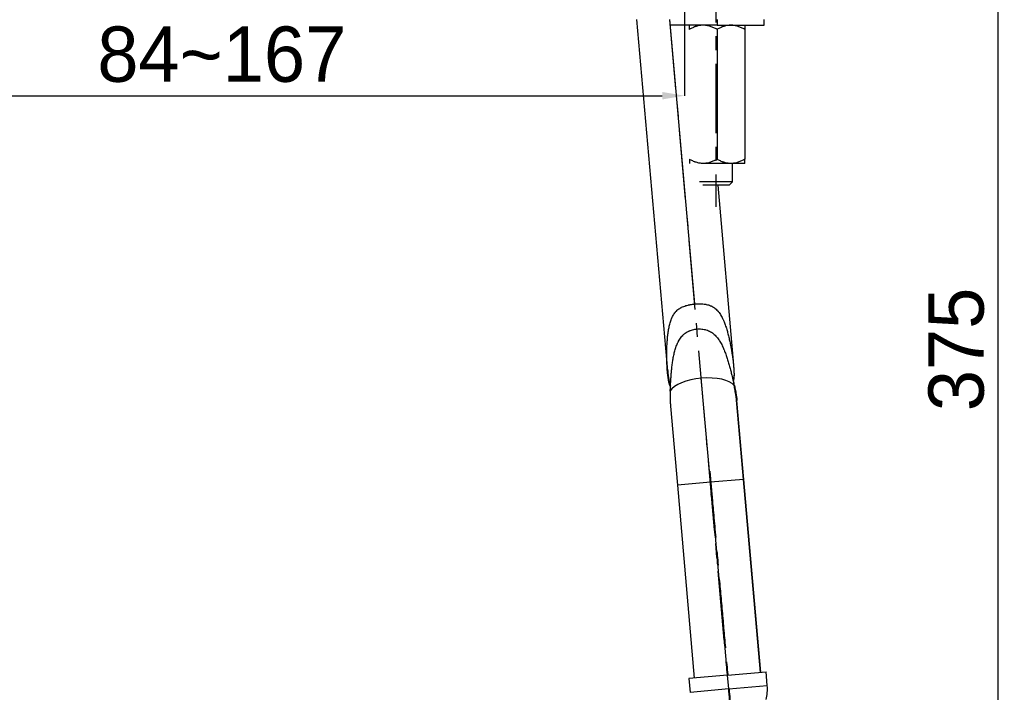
# Model space of a CAD drawing. Extents: x 0 to 790, y 0 to 579.
# Drawn here: x 370.3 to 547.8, y 133.3 to 254.8 of the extents above; entities that cross this region are included whole.
import ezdxf

# ---------------------------------------------------------------- set-up
doc = ezdxf.new("R2010")
doc.units = 0
doc.header["$LTSCALE"] = 10
doc.header["$MEASUREMENT"] = 0
doc.header["$PDMODE"] = 3
doc.header["$PDSIZE"] = -10
doc.linetypes.add('CENTER', pattern=[2, 1.25, -0.25, 0.25, -0.25])
doc.layers.get('0').update_dxf_attribs({"linetype": 'CONTINUOUS'})
doc.layers.get('DEFPOINTS').update_dxf_attribs({"linetype": 'CONTINUOUS'})
doc.layers.add('1', color=7, linetype='CONTINUOUS')
doc.layers.add('BODY', color=7, linetype='CONTINUOUS')
doc.styles.add('Daelim Dimension', font='')
doc.styles.get('Daelim Dimension').set_extended_font_data('나눔고딕')
doc.dimstyles.new('DEFAULT', dxfattribs={"dimscale": 2, "dimtxt": 2, "dimasz": 2, "dimexe": 0, "dimexo": 2, "dimgap": 1, "dimtad": 1, "dimdec": 0, "dimzin": 9, "dimdsep": 46, "dimtxsty": 'Daelim Dimension', "dimcen": 0.5, "dimclrd": 5, "dimclre": 5, "dimclrt": 256, "dimadec": 1, "dimazin": 0, "dimtfac": 1, "dimtdec": 0, "dimtix": 1, "dimtmove": 0, "dimatfit": 3, "dimfxl": 1, "dimtolj": 1, "dimtzin": 1, "dimlwd": 9, "dimlwe": 9, "dimarcsym": 0})

# ---------------------------------------------------------------- blocks, each defined once
blk = doc.blocks.new('*D2')
at = {"color": 5, "lineweight": 9, "ltscale": 0.5, "transparency": 16777216}
for p, q in [((323.24, 294.06), (323.24, 241.09)), ((490.51, 277.64), (490.51, 241.09)), ((327.24, 241.09), (486.51, 241.09))]:
    blk.add_line(p, q, dxfattribs=at)
at = {"color": 5, "ltscale": 0.5, "transparency": 16777216}
for points in [[(327.24, 241.76), (327.24, 240.42), (323.24, 241.09)], [(486.51, 241.76), (486.51, 240.42), (490.51, 241.09)]]:
    blk.add_solid(points, dxfattribs=at)
at = {"layer": 'DEFPOINTS', "color": 0, "ltscale": 0.5, "transparency": 16777216}
for p in [(323.24, 298.06), (490.51, 281.64), (490.51, 241.09)]:
    blk.add_point(p, dxfattribs=at)
at = {"color": 7, "ltscale": 0.5, "transparency": 16777216, "insert": (406.88, 248.53), "char_height": 10, "attachment_point": 5, "style": 'Daelim Dimension'}
blk.add_mtext('\\A1;84~167', dxfattribs=at)
blk = doc.blocks.new('*D1')
at = {"color": 5, "lineweight": 9, "ltscale": 0.5, "transparency": 16777216}
for p, q in [((519.11, 282.64), (547.13, 282.64)), ((547.13, 278.64), (547.13, 111.85)), ((519.11, 107.85), (547.13, 107.85))]:
    blk.add_line(p, q, dxfattribs=at)
at = {"color": 5, "ltscale": 0.5, "transparency": 16777216}
for points in [[(546.46, 278.64), (547.8, 278.64), (547.13, 282.64)], [(546.46, 111.85), (547.8, 111.85), (547.13, 107.85)]]:
    blk.add_solid(points, dxfattribs=at)
at = {"layer": 'DEFPOINTS', "color": 0, "ltscale": 0.5, "transparency": 16777216}
for p in [(515.11, 282.64), (515.11, 107.85), (547.13, 107.85)]:
    blk.add_point(p, dxfattribs=at)
at = {"color": 7, "ltscale": 0.5, "transparency": 16777216, "insert": (539.68, 195.24), "char_height": 10, "attachment_point": 5, "rotation": 90, "style": 'Daelim Dimension'}
blk.add_mtext('\\A1;375', dxfattribs=at)

msp = doc.modelspace()

# ---------------------------------------------------------------- linework, layer by layer
at = {"layer": '1', "color": 7, "linetype": 'Continuous', "lineweight": 18}
for p, q in [((481.87, 254.84), (487.42, 191.36)), ((496.41, 253.84), (487.91, 253.84)), ((496.41, 253.84), (504.91, 253.84)), ((504.91, 253.84), (504.91, 254.84)), ((496.41, 253.07), (496.41, 229.61)), ((501.41, 253.07), (501.41, 229.61)), ((498.91, 228.84), (493.91, 228.84)), ((501.41, 228.84), (498.91, 228.84)), ((499.21, 225.54), (499.21, 228.84)), ((499.21, 225.54), (493.21, 225.54)), ((499.21, 225.54), (498.61, 224.94)), ((498.61, 224.94), (493.81, 224.94)), ((496.53, 224.94), (499.38, 192.39)), ((499.44, 192.39), (496.6, 224.94)), ((487.98, 184.96), (489.23, 170.71)), ((501.19, 171.75), (499.94, 186.04)), ((501.25, 171.76), (500, 186.02)), ((489.23, 170.71), (492.28, 135.84)), ((504.24, 136.88), (501.19, 171.75)), ((504.3, 136.89), (501.25, 171.76)), ((498.29, 136.36), (505.26, 136.97)), ((505.48, 134.48), (505.26, 136.97)), ((498.29, 136.36), (491.32, 135.75)), ((491.32, 135.75), (491.54, 133.26))]:
    msp.add_line(p, q, dxfattribs=at)
at = {"layer": '1', "color": 7, "linetype": 'Continuous', "lineweight": 13}
for p, q in [((492.39, 203.45), (487.89, 254.84)), ((496.41, 254.84), (496.41, 253.84)), ((495.21, 171.23), (493.56, 190.03)), ((495.21, 171.23), (489.23, 170.71)), ((501.19, 171.75), (495.21, 171.23)), ((495.21, 171.23), (498.26, 136.36)), ((501.25, 171.76), (501.19, 171.75)), ((498.51, 133.87), (498.29, 136.36)), ((498.51, 133.87), (491.54, 133.26)), ((498.51, 133.87), (505.48, 134.48)), ((498.73, 131.38), (498.51, 133.87))]:
    msp.add_line(p, q, dxfattribs=at)
at = {"layer": '1', "color": 7, "linetype": 'Continuous', "lineweight": 18}
msp.add_arc((497.51, 133.78), 8, 346.8051, 5, dxfattribs=at)
at = {"layer": '1', "color": 7, "linetype": 'Continuous', "lineweight": 13}
for start_param, end_param in [(4.712389, 6.018344), (3.406434, 4.712389)]:
    msp.add_ellipse((493.78, 187.59), major_axis=(-5.98, -0.52), ratio=0.40909, start_param=start_param, end_param=end_param, dxfattribs=at)
at = {"layer": '1', "color": 7, "linetype": 'Continuous', "lineweight": 18}
for points, knots in [([(491.41, 253.07), (491.41, 253.18), (491.41, 253.28), (491.41, 253.47), (491.41, 253.55), (491.41, 253.69), (491.41, 253.74), (491.41, 253.8), (491.41, 253.81), (491.41, 253.83), (491.41, 253.83), (491.41, 253.84), (491.41, 253.84), (491.41, 253.84)], [0, 0, 0, 0, 0.250175, 0.250175, 0.50035, 0.50035, 0.750526, 0.750526, 0.875613, 0.875613, 0.938157, 0.938157, 1, 1, 1, 1]), ([(493.91, 253.84), (493.69, 253.84), (493.48, 253.82), (493.05, 253.75), (492.84, 253.69), (492.58, 253.61), (492.52, 253.59), (492.42, 253.55), (492.37, 253.53), (492.21, 253.47), (492.11, 253.42), (491.81, 253.28), (491.61, 253.18), (491.41, 253.07)], [0, 0, 0, 0, 0.25, 0.25, 0.5, 0.5, 0.5625, 0.5625, 0.625, 0.625, 0.75, 0.75, 1, 1, 1, 1]), ([(496.41, 253.07), (496.22, 253.18), (496.02, 253.28), (495.62, 253.47), (495.41, 253.55), (495, 253.69), (494.79, 253.74), (494.46, 253.8), (494.35, 253.81), (494.19, 253.83), (494.13, 253.83), (494.02, 253.84), (493.97, 253.84), (493.91, 253.84)], [0, 0, 0, 0, 0.25, 0.25, 0.5, 0.5, 0.75, 0.75, 0.875, 0.875, 0.9375, 0.9375, 1, 1, 1, 1]), ([(498.91, 253.84), (498.69, 253.84), (498.48, 253.82), (498.05, 253.75), (497.84, 253.69), (497.58, 253.61), (497.52, 253.59), (497.42, 253.55), (497.37, 253.53), (497.21, 253.47), (497.11, 253.42), (496.81, 253.28), (496.61, 253.18), (496.41, 253.07)], [0, 0, 0, 0, 0.25, 0.25, 0.5, 0.5, 0.5625, 0.5625, 0.625, 0.625, 0.75, 0.75, 1, 1, 1, 1]), ([(501.41, 253.07), (501.22, 253.18), (501.02, 253.28), (500.62, 253.47), (500.41, 253.55), (500, 253.69), (499.79, 253.74), (499.46, 253.8), (499.35, 253.81), (499.19, 253.83), (499.13, 253.83), (499.02, 253.84), (498.97, 253.84), (498.91, 253.84)], [0, 0, 0, 0, 0.25, 0.25, 0.5, 0.5, 0.75, 0.75, 0.875, 0.875, 0.9375, 0.9375, 1, 1, 1, 1]), ([(501.41, 253.84), (501.41, 253.84), (501.41, 253.82), (501.41, 253.75), (501.41, 253.69), (501.41, 253.61), (501.41, 253.59), (501.41, 253.55), (501.41, 253.53), (501.41, 253.47), (501.41, 253.42), (501.41, 253.28), (501.41, 253.18), (501.41, 253.07)], [0, 0, 0, 0, 0.25, 0.25, 0.5, 0.5, 0.5625, 0.5625, 0.625, 0.625, 0.75, 0.75, 1, 1, 1, 1]), ([(491.41, 229.61), (491.41, 229.5), (491.41, 229.39), (491.41, 229.21), (491.41, 229.13), (491.41, 228.99), (491.41, 228.93), (491.41, 228.88), (491.41, 228.86), (491.41, 228.85), (491.41, 228.84), (491.41, 228.84), (491.41, 228.84), (491.41, 228.84)], [0, 0, 0, 0, 0.250175, 0.250175, 0.50035, 0.50035, 0.750526, 0.750526, 0.875613, 0.875613, 0.938157, 0.938157, 1, 1, 1, 1]), ([(493.91, 228.84), (493.69, 228.84), (493.48, 228.86), (493.05, 228.93), (492.84, 228.99), (492.58, 229.07), (492.52, 229.09), (492.42, 229.13), (492.37, 229.15), (492.21, 229.21), (492.11, 229.25), (491.81, 229.39), (491.61, 229.5), (491.41, 229.61)], [0, 0, 0, 0, 0.25, 0.25, 0.5, 0.5, 0.5625, 0.5625, 0.625, 0.625, 0.75, 0.75, 1, 1, 1, 1]), ([(496.41, 229.61), (496.22, 229.5), (496.02, 229.39), (495.62, 229.21), (495.41, 229.13), (495, 228.99), (494.79, 228.93), (494.46, 228.88), (494.35, 228.86), (494.19, 228.85), (494.13, 228.84), (494.02, 228.84), (493.97, 228.84), (493.91, 228.84)], [0, 0, 0, 0, 0.25, 0.25, 0.5, 0.5, 0.75, 0.75, 0.875, 0.875, 0.9375, 0.9375, 1, 1, 1, 1]), ([(498.91, 228.84), (498.69, 228.84), (498.48, 228.86), (498.05, 228.93), (497.84, 228.99), (497.58, 229.07), (497.52, 229.09), (497.42, 229.13), (497.37, 229.15), (497.21, 229.21), (497.11, 229.25), (496.81, 229.39), (496.61, 229.5), (496.41, 229.61)], [0, 0, 0, 0, 0.25, 0.25, 0.5, 0.5, 0.5625, 0.5625, 0.625, 0.625, 0.75, 0.75, 1, 1, 1, 1]), ([(501.41, 229.61), (501.22, 229.5), (501.02, 229.39), (500.62, 229.21), (500.41, 229.13), (500, 228.99), (499.79, 228.93), (499.46, 228.88), (499.35, 228.86), (499.19, 228.85), (499.13, 228.84), (499.02, 228.84), (498.97, 228.84), (498.91, 228.84)], [0, 0, 0, 0, 0.25, 0.25, 0.5, 0.5, 0.75, 0.75, 0.875, 0.875, 0.9375, 0.9375, 1, 1, 1, 1]), ([(501.41, 228.84), (501.41, 228.84), (501.41, 228.86), (501.41, 228.93), (501.41, 228.99), (501.41, 229.07), (501.41, 229.09), (501.41, 229.13), (501.41, 229.15), (501.41, 229.21), (501.41, 229.25), (501.41, 229.39), (501.41, 229.5), (501.41, 229.61)], [0, 0, 0, 0, 0.25, 0.25, 0.5, 0.5, 0.5625, 0.5625, 0.625, 0.625, 0.75, 0.75, 1, 1, 1, 1]), ([(488, 188.51), (487.99, 188.52), (487.99, 188.53), (487.98, 188.55), (487.97, 188.56), (487.96, 188.58), (487.95, 188.59), (487.92, 188.65), (487.9, 188.69), (487.87, 188.77), (487.86, 188.8), (487.84, 188.85), (487.83, 188.88), (487.8, 188.97), (487.78, 189.03), (487.75, 189.15), (487.73, 189.21), (487.7, 189.34), (487.68, 189.4), (487.66, 189.5), (487.66, 189.53), (487.65, 189.6), (487.64, 189.63), (487.61, 189.8), (487.59, 189.93), (487.55, 190.2), (487.53, 190.34), (487.5, 190.61), (487.48, 190.75), (487.45, 191.02), (487.44, 191.16), (487.42, 191.44), (487.41, 191.57), (487.39, 191.85), (487.38, 191.99), (487.36, 192.41), (487.34, 192.69), (487.33, 193.25), (487.32, 193.53), (487.31, 194.08), (487.31, 194.36), (487.32, 194.92), (487.33, 195.2), (487.34, 195.62), (487.34, 195.76), (487.36, 196.04), (487.36, 196.18), (487.39, 196.59), (487.41, 196.87), (487.46, 197.43), (487.48, 197.71), (487.55, 198.26), (487.59, 198.53), (487.66, 198.95), (487.69, 199.08), (487.75, 199.35), (487.78, 199.49), (487.84, 199.76), (487.88, 199.89), (487.95, 200.16), (487.99, 200.29), (488.08, 200.55), (488.13, 200.68), (488.2, 200.84), (488.21, 200.87), (488.24, 200.93), (488.28, 201.02), (488.32, 201.12), (488.42, 201.3), (488.48, 201.42), (488.62, 201.64), (488.7, 201.75), (488.82, 201.91), (488.86, 201.96), (488.93, 202.04), (488.95, 202.07), (489, 202.12), (489.11, 202.24), (489.23, 202.35), (489.44, 202.51), (489.54, 202.59), (489.71, 202.7), (489.77, 202.73), (489.85, 202.78), (489.88, 202.79), (489.94, 202.82), (489.97, 202.84), (490.12, 202.91), (490.25, 202.97), (490.5, 203.06), (490.63, 203.11), (490.88, 203.19), (491.02, 203.22), (491.22, 203.27), (491.28, 203.28), (491.39, 203.3), (491.42, 203.31), (491.49, 203.32), (491.52, 203.33), (491.69, 203.36), (491.83, 203.38), (492.11, 203.42), (492.25, 203.43), (492.39, 203.45)], [0, 0, 0, 0, 0.002491, 0.002491, 0.005374, 0.005374, 0.008257, 0.008257, 0.019789, 0.019789, 0.025555, 0.025555, 0.031321, 0.031321, 0.042853, 0.042853, 0.054384, 0.054384, 0.065916, 0.065916, 0.071682, 0.071682, 0.077448, 0.077448, 0.100512, 0.100512, 0.123576, 0.123576, 0.14664, 0.14664, 0.169703, 0.169703, 0.192767, 0.192767, 0.215831, 0.215831, 0.261959, 0.261959, 0.308086, 0.308086, 0.354214, 0.354214, 0.400341, 0.400341, 0.423405, 0.423405, 0.446469, 0.446469, 0.492597, 0.492597, 0.538724, 0.538724, 0.584852, 0.584852, 0.607915, 0.607915, 0.630979, 0.630979, 0.654043, 0.654043, 0.677107, 0.677107, 0.700171, 0.700171, 0.705937, 0.705937, 0.711703, 0.723234, 0.723234, 0.746298, 0.746298, 0.769362, 0.769362, 0.780894, 0.780894, 0.78666, 0.78666, 0.792426, 0.81549, 0.81549, 0.838553, 0.838553, 0.850085, 0.850085, 0.855851, 0.855851, 0.861617, 0.861617, 0.884681, 0.884681, 0.907745, 0.907745, 0.930809, 0.930809, 0.942341, 0.942341, 0.948106, 0.948106, 0.953872, 0.953872, 0.976936, 0.976936, 1, 1, 1, 1]), ([(492.39, 203.45), (492.53, 203.46), (492.81, 203.48), (493.09, 203.48), (493.37, 203.48), (493.51, 203.48), (493.78, 203.46), (493.92, 203.45), (494.12, 203.43), (494.19, 203.42), (494.29, 203.4), (494.33, 203.4), (494.39, 203.38), (494.56, 203.35), (494.73, 203.31), (494.98, 203.24), (495.11, 203.19), (495.29, 203.12), (495.39, 203.07), (495.48, 203.03), (495.54, 203), (495.56, 202.98), (495.71, 202.9), (495.82, 202.83), (496.04, 202.67), (496.14, 202.58), (496.34, 202.4), (496.43, 202.31), (496.54, 202.18), (496.57, 202.15), (496.61, 202.1), (496.68, 202.02), (496.74, 201.94), (496.86, 201.77), (496.94, 201.66), (497.08, 201.43), (497.15, 201.31), (497.28, 201.07), (497.35, 200.94), (497.44, 200.75), (497.47, 200.69), (497.53, 200.56), (497.55, 200.5), (497.64, 200.31), (497.69, 200.18), (497.79, 199.92), (497.84, 199.79), (497.98, 199.4), (498.07, 199.13), (498.23, 198.6), (498.3, 198.34), (498.45, 197.8), (498.51, 197.53), (498.64, 196.99), (498.7, 196.72), (498.82, 196.17), (498.87, 195.9), (498.95, 195.48), (498.97, 195.35), (499.02, 195.07), (499.04, 194.93), (499.11, 194.52), (499.15, 194.24), (499.23, 193.69), (499.27, 193.42), (499.32, 193), (499.33, 192.86), (499.36, 192.59), (499.37, 192.45), (499.4, 192.17), (499.41, 192.03), (499.43, 191.76), (499.44, 191.62), (499.45, 191.34), (499.46, 191.21), (499.47, 190.93), (499.47, 190.8), (499.47, 190.63), (499.47, 190.6), (499.46, 190.53), (499.46, 190.5), (499.46, 190.4), (499.46, 190.33), (499.45, 190.2), (499.44, 190.14), (499.43, 190.05), (499.43, 190.02), (499.42, 189.95), (499.42, 189.92), (499.4, 189.84), (499.39, 189.78), (499.37, 189.67), (499.35, 189.62), (499.33, 189.57), (499.33, 189.56), (499.32, 189.53), (499.31, 189.52), (499.31, 189.51), (499.31, 189.51), (499.31, 189.51)], [0, 0, 0, 0, 0.023109, 0.046217, 0.046217, 0.069326, 0.069326, 0.092434, 0.092434, 0.103989, 0.103989, 0.109766, 0.109766, 0.115543, 0.138651, 0.138651, 0.16176, 0.16176, 0.173314, 0.179091, 0.179091, 0.184869, 0.184869, 0.207977, 0.207977, 0.231086, 0.231086, 0.254194, 0.254194, 0.259971, 0.259971, 0.265748, 0.277303, 0.277303, 0.300411, 0.300411, 0.32352, 0.32352, 0.346628, 0.346628, 0.358183, 0.358183, 0.369737, 0.369737, 0.392846, 0.392846, 0.415954, 0.415954, 0.462171, 0.462171, 0.508388, 0.508388, 0.554606, 0.554606, 0.600823, 0.600823, 0.64704, 0.64704, 0.670148, 0.670148, 0.693257, 0.693257, 0.739474, 0.739474, 0.785691, 0.785691, 0.8088, 0.8088, 0.831908, 0.831908, 0.855017, 0.855017, 0.878125, 0.878125, 0.901234, 0.901234, 0.924343, 0.924343, 0.93012, 0.93012, 0.935897, 0.935897, 0.947451, 0.947451, 0.959005, 0.959005, 0.964783, 0.964783, 0.97056, 0.97056, 0.982114, 0.982114, 0.993668, 0.993668, 0.996557, 0.996557, 0.999445, 0.999445, 1, 1, 1, 1]), ([(487.95, 187.72), (487.96, 188), (487.97, 188.28), (487.99, 188.84), (488.01, 189.12), (488.04, 189.68), (488.06, 189.96), (488.1, 190.52), (488.12, 190.79), (488.17, 191.35), (488.2, 191.63), (488.26, 192.19), (488.3, 192.46), (488.37, 193.02), (488.42, 193.29), (488.51, 193.84), (488.57, 194.12), (488.66, 194.53), (488.69, 194.66), (488.76, 194.94), (488.8, 195.07), (488.88, 195.34), (488.92, 195.47), (489.01, 195.74), (489.06, 195.87), (489.16, 196.13), (489.21, 196.26), (489.3, 196.45), (489.35, 196.54), (489.39, 196.64), (489.43, 196.7), (489.44, 196.73), (489.53, 196.88), (489.6, 197), (489.75, 197.24), (489.83, 197.35), (490, 197.56), (490.1, 197.67), (490.22, 197.79), (490.24, 197.82), (490.29, 197.86), (490.32, 197.89), (490.4, 197.96), (490.45, 198), (490.72, 198.22), (490.95, 198.37), (491.26, 198.52), (491.35, 198.56), (491.45, 198.61), (491.51, 198.63), (491.55, 198.64), (491.71, 198.7), (491.84, 198.75), (492.11, 198.82), (492.25, 198.85), (492.46, 198.88), (492.53, 198.89), (492.63, 198.91), (492.67, 198.91), (492.74, 198.92), (492.77, 198.92), (492.95, 198.94), (493.09, 198.94), (493.37, 198.94), (493.51, 198.93), (493.78, 198.91), (493.92, 198.89), (494.13, 198.85), (494.19, 198.83), (494.33, 198.8), (494.4, 198.78), (494.73, 198.68), (494.98, 198.57), (495.28, 198.4), (495.34, 198.37), (495.43, 198.31), (495.46, 198.29), (495.51, 198.25), (495.66, 198.15), (495.79, 198.04), (496, 197.86), (496.1, 197.76), (496.24, 197.61), (496.28, 197.55), (496.38, 197.45), (496.42, 197.39), (496.55, 197.23), (496.63, 197.11), (496.79, 196.88), (496.86, 196.77), (497.01, 196.53), (497.08, 196.41), (497.21, 196.16), (497.27, 196.04), (497.4, 195.79), (497.46, 195.66), (497.54, 195.47), (497.57, 195.41), (497.62, 195.28), (497.65, 195.21), (497.79, 194.89), (497.89, 194.63), (498.08, 194.1), (498.17, 193.84), (498.34, 193.31), (498.42, 193.05), (498.57, 192.51), (498.65, 192.25), (498.8, 191.71), (498.87, 191.44), (499, 190.9), (499.07, 190.63), (499.19, 190.09), (499.26, 189.82), (499.38, 189.28), (499.43, 189), (499.49, 188.73)], [0, 0, 0, 0, 0.03125, 0.03125, 0.0625, 0.0625, 0.09375, 0.09375, 0.125, 0.125, 0.15625, 0.15625, 0.1875, 0.1875, 0.21875, 0.21875, 0.25, 0.25, 0.265625, 0.265625, 0.28125, 0.28125, 0.296875, 0.296875, 0.3125, 0.3125, 0.328125, 0.328125, 0.335937, 0.339844, 0.339844, 0.34375, 0.34375, 0.359375, 0.359375, 0.375, 0.375, 0.390625, 0.390625, 0.394531, 0.394531, 0.398437, 0.398437, 0.40625, 0.40625, 0.4375, 0.4375, 0.445312, 0.449219, 0.449219, 0.453125, 0.453125, 0.46875, 0.46875, 0.484375, 0.484375, 0.492187, 0.492187, 0.496094, 0.496094, 0.5, 0.5, 0.515625, 0.515625, 0.53125, 0.53125, 0.546875, 0.546875, 0.554687, 0.554687, 0.5625, 0.5625, 0.59375, 0.59375, 0.601562, 0.601562, 0.605469, 0.605469, 0.609375, 0.625, 0.625, 0.640625, 0.640625, 0.648437, 0.648437, 0.65625, 0.65625, 0.671875, 0.671875, 0.6875, 0.6875, 0.703125, 0.703125, 0.71875, 0.71875, 0.734375, 0.734375, 0.742187, 0.742187, 0.75, 0.75, 0.78125, 0.78125, 0.8125, 0.8125, 0.84375, 0.84375, 0.875, 0.875, 0.90625, 0.90625, 0.9375, 0.9375, 0.96875, 0.96875, 1, 1, 1, 1]), ([(499.32, 189.43), (499.33, 189.44), (499.34, 189.46), (499.36, 189.49), (499.37, 189.51), (499.39, 189.55), (499.39, 189.56), (499.4, 189.58), (499.4, 189.59), (499.42, 189.65), (499.44, 189.7), (499.46, 189.79), (499.46, 189.81), (499.47, 189.87), (499.48, 189.9), (499.49, 189.99), (499.5, 190.05), (499.51, 190.18), (499.51, 190.24), (499.52, 190.37), (499.53, 190.44), (499.53, 190.54), (499.53, 190.57), (499.53, 190.64), (499.53, 190.67), (499.53, 190.84), (499.53, 190.98), (499.52, 191.25), (499.52, 191.39), (499.5, 191.66), (499.49, 191.8), (499.47, 192.07), (499.46, 192.21), (499.45, 192.37), (499.44, 192.39), (499.44, 192.41)], [0, 0, 0, 0, 0.028049, 0.028049, 0.059779, 0.059779, 0.075644, 0.075644, 0.091509, 0.091509, 0.154969, 0.154969, 0.186699, 0.186699, 0.218428, 0.218428, 0.281888, 0.281888, 0.345348, 0.345348, 0.408808, 0.408808, 0.440538, 0.440538, 0.472268, 0.472268, 0.599187, 0.599187, 0.726107, 0.726107, 0.853027, 0.853027, 0.979946, 0.979946, 1, 1, 1, 1]), ([(487.49, 191.41), (487.49, 191.36), (487.49, 191.32), (487.51, 191.13), (487.52, 190.99), (487.55, 190.72), (487.56, 190.58), (487.6, 190.31), (487.62, 190.17), (487.66, 189.9), (487.68, 189.77), (487.71, 189.6), (487.72, 189.57), (487.73, 189.5), (487.74, 189.47), (487.76, 189.37), (487.77, 189.31), (487.8, 189.18), (487.82, 189.12), (487.84, 189.03), (487.85, 189), (487.87, 188.94), (487.88, 188.92), (487.91, 188.83), (487.93, 188.78), (487.97, 188.69), (487.99, 188.65), (488.01, 188.62)], [0, 0, 0, 0, 0.047823, 0.047823, 0.18604, 0.18604, 0.324257, 0.324257, 0.462474, 0.462474, 0.600691, 0.600691, 0.635245, 0.635245, 0.669799, 0.669799, 0.738908, 0.738908, 0.808016, 0.808016, 0.842571, 0.842571, 0.877125, 0.877125, 0.946233, 0.946233, 1, 1, 1, 1]), ([(499.94, 186.01), (499.94, 186.03), (499.93, 186.05), (499.93, 186.13), (499.92, 186.2), (499.9, 186.34), (499.89, 186.41), (499.87, 186.55), (499.86, 186.62), (499.84, 186.77), (499.83, 186.84), (499.81, 186.99), (499.8, 187.07), (499.77, 187.22), (499.76, 187.29), (499.72, 187.52), (499.69, 187.67), (499.64, 187.97), (499.61, 188.12), (499.55, 188.43), (499.52, 188.58), (499.49, 188.73)], [0, 0, 0, 0, 0.024351, 0.024351, 0.105655, 0.105655, 0.186959, 0.186959, 0.268263, 0.268263, 0.349567, 0.349567, 0.430871, 0.430871, 0.512175, 0.512175, 0.674784, 0.674784, 0.837392, 0.837392, 1, 1, 1, 1]), ([(499.55, 188.74), (499.59, 188.58), (499.62, 188.43), (499.67, 188.13), (499.7, 187.98), (499.74, 187.75), (499.76, 187.68), (499.78, 187.53), (499.8, 187.45), (499.82, 187.3), (499.83, 187.23), (499.86, 187.08), (499.87, 187), (499.89, 186.86), (499.91, 186.78), (499.93, 186.64), (499.94, 186.57), (499.95, 186.48), (499.95, 186.46), (499.96, 186.42), (499.96, 186.41), (499.97, 186.35), (499.97, 186.32), (499.98, 186.22), (499.99, 186.15), (500, 186.07), (500, 186.06), (500, 186.03), (500, 186.02), (500, 186.01)], [0, 0, 0, 0, 0.161186, 0.161186, 0.322373, 0.322373, 0.402966, 0.402966, 0.483559, 0.483559, 0.564152, 0.564152, 0.644745, 0.644745, 0.725338, 0.725338, 0.805932, 0.805932, 0.82608, 0.82608, 0.846228, 0.846228, 0.886525, 0.886525, 0.967118, 0.967118, 0.987266, 0.987266, 1, 1, 1, 1]), ([(487.95, 187.72), (487.95, 187.57), (487.94, 187.41), (487.94, 187.1), (487.94, 186.95), (487.94, 186.72), (487.94, 186.64), (487.94, 186.49), (487.94, 186.41), (487.94, 186.26), (487.94, 186.19), (487.94, 186.04), (487.94, 185.96), (487.94, 185.81), (487.95, 185.74), (487.95, 185.59), (487.95, 185.52), (487.95, 185.43), (487.96, 185.41), (487.96, 185.37), (487.96, 185.36), (487.96, 185.3), (487.96, 185.27), (487.97, 185.17), (487.97, 185.1), (487.98, 185.02), (487.98, 185.01), (487.98, 184.97), (487.98, 184.96), (487.99, 184.94), (487.99, 184.93), (487.99, 184.92)], [0, 0, 0, 0, 0.158153, 0.158153, 0.316306, 0.316306, 0.395382, 0.395382, 0.474458, 0.474458, 0.553535, 0.553535, 0.632611, 0.632611, 0.711688, 0.711688, 0.790764, 0.790764, 0.810533, 0.810533, 0.830302, 0.830302, 0.86984, 0.86984, 0.948917, 0.948917, 0.968686, 0.968686, 0.988455, 0.988455, 1, 1, 1, 1])]:
    msp.add_open_spline(points, degree=3, knots=knots, dxfattribs=at)
msp.add_open_spline([(499.55, 188.74), (499.5, 189), (499.44, 189.26), (499.39, 189.52)], degree=3, dxfattribs=at)
at = {"layer": '1', "color": 1, "linetype": 'CENTER'}
msp.add_open_spline([(495.03, 173.25), (495.47, 168.29), (500.46, 111.75)], degree=1, knots=[0, 0, 0.080737, 1, 1], dxfattribs=at)
at = {"layer": 'BODY', "color": 1, "linetype": 'CENTER', "lineweight": 5}
for p, q in [((496.21, 286.85), (496.21, 221.01)), ((497.69, 142.71), (485.19, 285.62))]:
    msp.add_line(p, q, dxfattribs=at)

# ---------------------------------------------------------------- dimensions: what is measured, and where the dimension line sits
at = {"color": 5, "ltscale": 0.5}
dim = msp.add_linear_dim(base=(490.51, 241.09), p1=(323.24, 298.06), p2=(490.51, 281.64), text='84~167', dimstyle='DEFAULT', override={"dimtxt": 5, "dimclrd": 5, "dimclre": 5, "dimclrt": 7}, dxfattribs=at)
dim.commit()
dim.dimension.update_dxf_attribs({"geometry": '*D2', "text_midpoint": (406.88, 248.53)})
dim = msp.add_linear_dim(base=(547.13, 107.85), p1=(515.11, 282.64), p2=(515.11, 107.85), angle=90, text='375', dimstyle='DEFAULT', override={"dimtxt": 5, "dimclrd": 5, "dimclre": 5, "dimclrt": 7}, dxfattribs=at)
dim.commit()
dim.dimension.update_dxf_attribs({"geometry": '*D1', "text_midpoint": (539.68, 195.24)})

doc.saveas('drawing.dxf')
